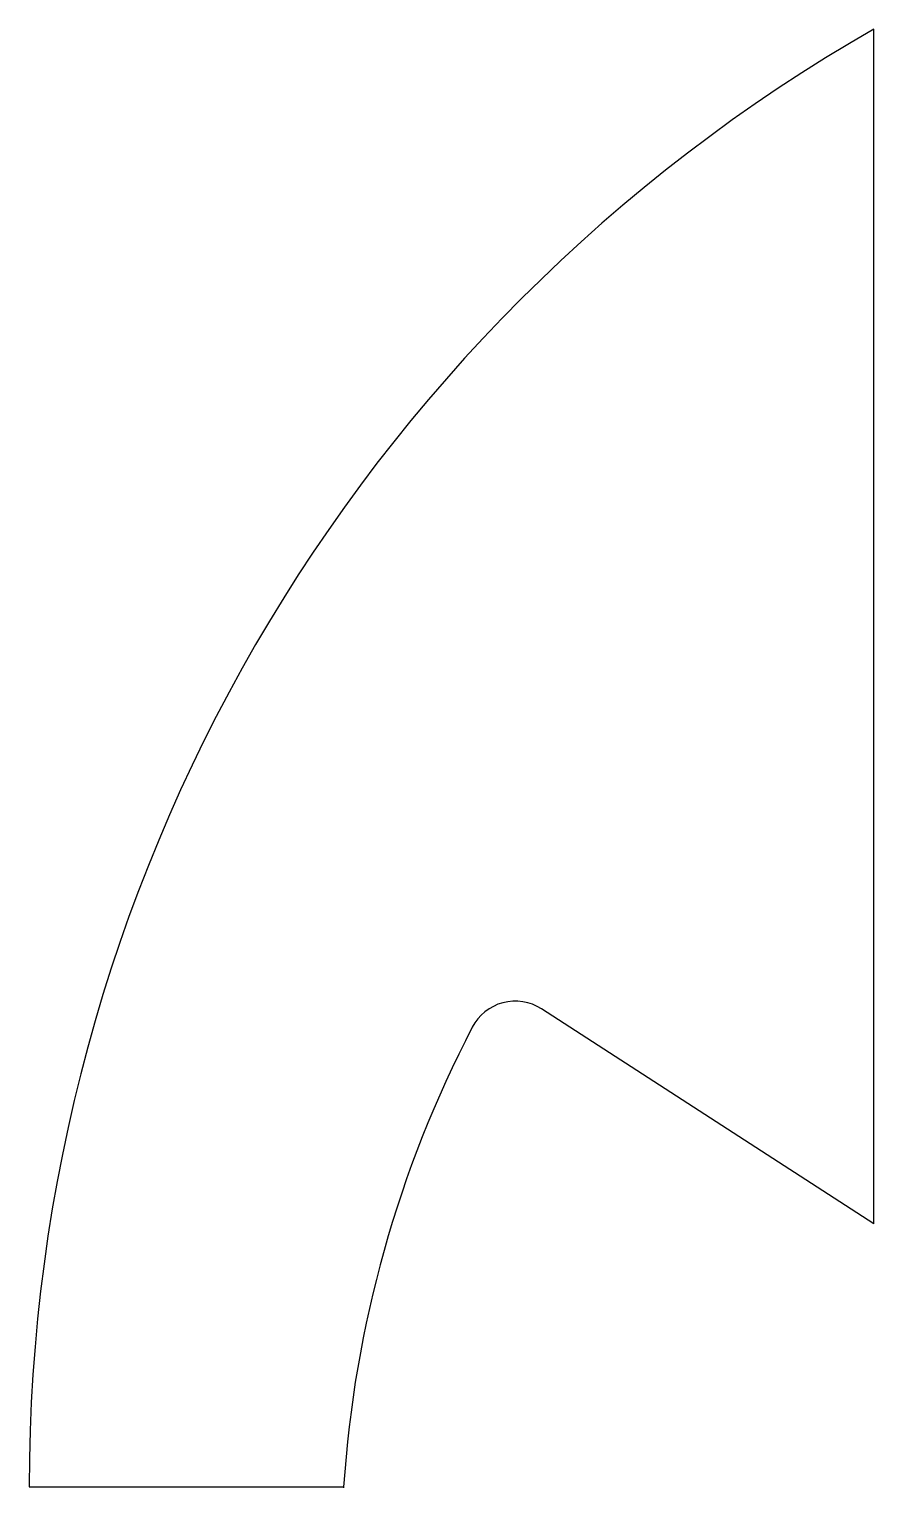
# Model space of a CAD drawing. Header units: inches. Extents: x 0 to 134, y 0 to 232.
import ezdxf

# ---------------------------------------------------------------- set-up
doc = ezdxf.new("R2010")
doc.units = ezdxf.units.IN
doc.header["$MEASUREMENT"] = 0

msp = doc.modelspace()

# ---------------------------------------------------------------- linework, layer by layer
at = {"color": 7, "linetype": 'Continuous'}
for p, q in [((134.3, 41.85), (134.3, 231.85)), ((134.3, 41.85), (81.46, 76.02)), ((0, 0), (50, 0)), ((50, 0), (49.97, -0.15))]:
    msp.add_line(p, q, dxfattribs=at)
for centre, radius, start, end in [((267.29, 0), 267.29, 119.8374, 180), ((77.28, 69.56), 7.7, 57.1133, 152.5221), ((234.4, -12.16), 184.8, 152.5221, 176.2275)]:
    msp.add_arc(centre, radius, start, end, dxfattribs=at)

doc.saveas('drawing.dxf')
